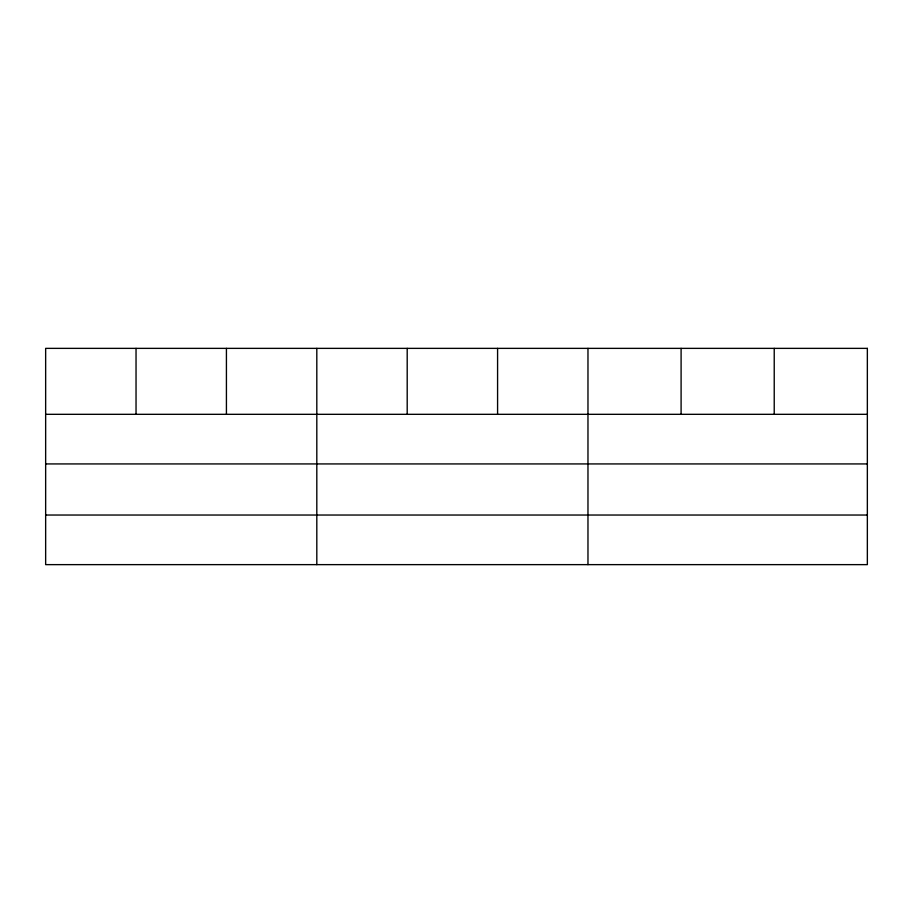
<?xml version="1.0" encoding="UTF-8"?>
<svg xmlns="http://www.w3.org/2000/svg" width="913" height="913" viewBox="0 0 913 913"><rect width="100%" height="100%" fill="white"/><g stroke="black" fill="none" stroke-linecap="round" stroke-linejoin="round"><path stroke-width="1.37" d="M45.65 414.319L867.35 414.319M45.65 463.93L867.35 463.93M45.65 515.035L867.35 515.035M774.224 348.367L774.224 414.319M681.098 348.367L681.098 414.319M587.972 348.367L587.972 564.633M497.585 348.367L497.585 414.319M407.198 348.367L407.198 414.319M316.811 348.367L316.811 564.633M226.424 348.367L226.424 414.319M136.037 348.367L136.037 414.319M867.35 348.367L45.65 348.367L45.65 564.633L867.35 564.633L867.35 348.367"/></g></svg>
